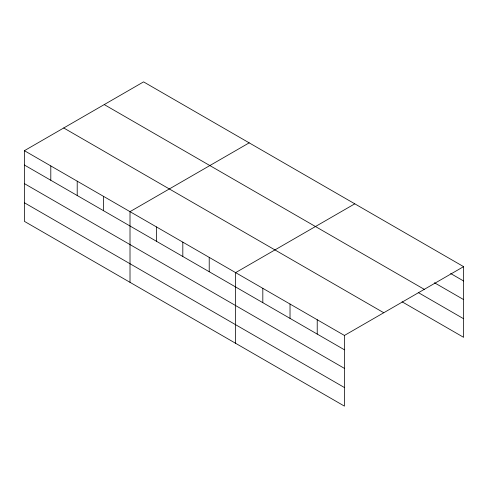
<?xml version="1.0" encoding="UTF-8"?>
<svg xmlns="http://www.w3.org/2000/svg" width="488" height="488" viewBox="0 0 488 488"><rect width="100%" height="100%" fill="white"/><g stroke="black" fill="none" stroke-linecap="round" stroke-linejoin="round"><path stroke-width="0.73" d="M24.4 150.682L344.43 335.451L344.43 406.12L24.4 221.357L24.4 150.682L143.57 81.88L463.6 266.643L463.6 337.318L402.069 301.798M249.179 142.85L130.009 211.652L130.009 282.326M354.788 203.825L235.619 272.627L235.619 343.302M344.43 335.451L463.6 266.643M450.644 273.512L463.6 280.99M434.454 282.753L463.6 299.577M104.243 104.584L424.273 289.347M418.265 292.556L463.6 318.731M63.727 127.978L383.757 312.741M24.4 165.029L344.43 349.792M24.4 183.616L344.43 368.385M24.4 202.764L344.43 387.533M317.224 319.744L317.224 334.091M290.024 304.036L290.024 318.383M262.819 288.335L262.819 302.682M209.218 257.383L209.218 271.731M182.817 242.139L182.817 256.487M156.41 226.896L156.41 241.243M103.608 196.414L103.608 210.755M77.208 181.17L77.208 195.517M50.801 165.926L50.801 180.273"/></g></svg>
